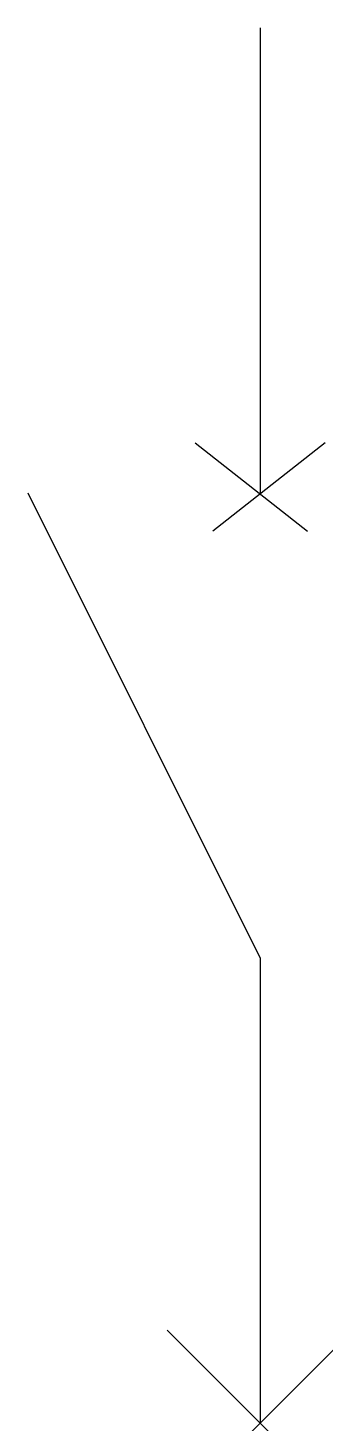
# Model space of a CAD drawing. Extents: x -5 to 1.4, y 0 to 30.
import ezdxf

# ---------------------------------------------------------------- set-up
doc = ezdxf.new("R2010")
doc.units = 0
doc.header["$MEASUREMENT"] = 0
doc.header["$PDMODE"] = 3
doc.header["$PDSIZE"] = 2
doc.layers.add('BLKPT', color=1, linetype='CONTINUOUS')
doc.layers.add('DRAWING', color=7, linetype='CONTINUOUS')

msp = doc.modelspace()

# ---------------------------------------------------------------- linework, layer by layer
at = {"layer": 'BLKPT', "ltscale": 7}
msp.add_point((0, 0), dxfattribs=at)
at = {"layer": 'DRAWING'}
for p, q in [((0, 30), (0, 20)), ((-1.398, 21.081), (1.02, 19.182)), ((1.398, 21.081), (-1.02, 19.182)), ((-5, 20), (0, 10)), ((0, 10), (0, 0))]:
    msp.add_line(p, q, dxfattribs=at)

doc.saveas('drawing.dxf')
